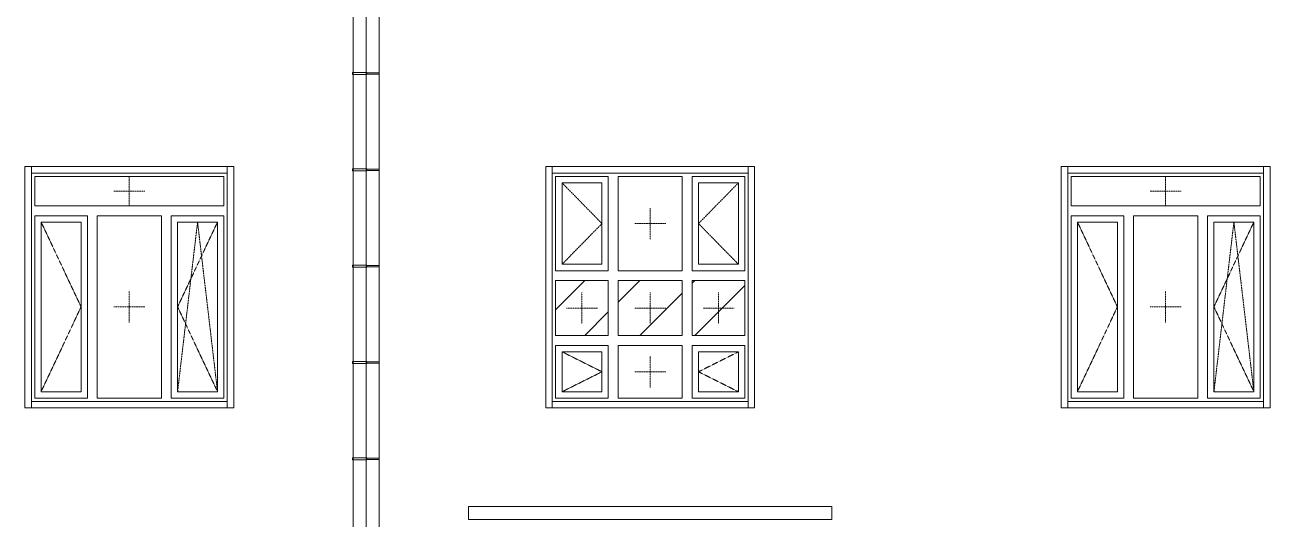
# Model space of a CAD drawing. Header units: millimetres. Extents: x -515342 to 330399, y -224905 to 507333.
# Drawn here: x 305748 to 315347, y 5371 to 9180 of the extents above; entities that cross this region are included whole.
import ezdxf

# ---------------------------------------------------------------- set-up
doc = ezdxf.new("R2010")
doc.units = ezdxf.units.MM
doc.linetypes.add('ASVP_Штриховая_ш2 п1', pattern=[3, 2, -1])
doc.layers.get('0').update_dxf_attribs({"lineweight": 0})
for name, color, linetype, lineweight in [('Витраж', 7, 'Continuous', 0), ('Обобщенные модели', 7, 'Continuous', 0), ('Ограждение', 7, 'Continuous', 0), ('Окна', 7, 'Continuous', 0), ('Окна открывание', 7, 'Continuous', 0), ('Стены внутренние', 7, 'Continuous', 0)]:
    doc.layers.add(name, color=color, linetype=linetype, lineweight=lineweight)
pattern_1 = [(236.31, (995.8, 1244.6), (-1777.9963, -3556.002), [641.067, -5769.603]), (236.31, (1031.34, 1137.9), (-1777.9963, -3556.002), [384.64, -6026.03]), (236.31, (818, 1137.9), (-1777.9963, -3556.002), [384.64, -6026.03])]
pattern_2 = [(45, (-71.02, 0), (-212.132, 212.132), [])]

# ---------------------------------------------------------------- blocks, each defined once
blk = doc.blocks.new('Окно_ПВХ_3Створки_1Фрамуга-верх - АР_Окно_ОП_1820_h_х1570_3ст2фр-в-V22-О_АР_Эскиз_Фасад 1-12 копия 1')
at = {"layer": 'Окна'}
h = blk.add_hatch(dxfattribs=at)
h.set_pattern_fill('FP_1', color=256, style=0, pattern_type=2)
h.set_pattern_definition(pattern_1)
h.paths.add_polyline_path([(91590.2, 4285), (91898.2, 4285), (91898.2, 5593), (91590.2, 5593), (91590.2, 4427.6)])
at = {"layer": 'Окна открывание'}
h = blk.add_hatch(dxfattribs=at)
h.set_pattern_fill('FP_1', color=256, style=0, pattern_type=2)
h.set_pattern_definition(pattern_1)
h.paths.add_polyline_path([(91391.2, 4236), (91465.2, 4236), (91465.2, 5642), (90971.2, 5642), (90971.2, 4236), (91335.3, 4236)])
at = {"layer": 'Окна'}
for p, q in [((91947.2, 5944), (90489.2, 5944)), ((90489.2, 5944), (90489.2, 5718)), ((91947.2, 5718), (91947.2, 5944)), ((91947.2, 5718), (90489.2, 5718)), ((90895.2, 5642), (90489.2, 5642)), ((90489.2, 5642), (90489.2, 4236)), ((90538.2, 5593), (90538.2, 4285)), ((90846.2, 5593), (90538.2, 5593)), ((90846.2, 5593), (90846.2, 4285)), ((90895.2, 4236), (90895.2, 5642)), ((91465.2, 5642), (90971.2, 5642)), ((90971.2, 4236), (90971.2, 5642)), ((91465.2, 4236), (91465.2, 5642)), ((91947.2, 5642), (91541.2, 5642)), ((91541.2, 4236), (91541.2, 5642)), ((91590.2, 5593), (91590.2, 4285)), ((91898.2, 5593), (91590.2, 5593)), ((91898.2, 5593), (91898.2, 4285)), ((91947.2, 4236), (91947.2, 5642)), ((90489.2, 4236), (90895.2, 4236)), ((90538.2, 4285), (90846.2, 4285)), ((90971.2, 4236), (91465.2, 4236)), ((91541.2, 4236), (91947.2, 4236)), ((91590.2, 4285), (91898.2, 4285))]:
    blk.add_line(p, q, dxfattribs=at)
at = {"layer": 'Окна открывание', "linetype": 'ASVP_Штриховая_ш2 п1'}
for p, q in [((91218.2, 5718), (91218.2, 5944)), ((91098.2, 5831), (91338.2, 5831)), ((90538.2, 5593), (90846.2, 4939)), ((91744.2, 5593), (91590.2, 4285)), ((91898.2, 5593), (91590.2, 4939)), ((91898.2, 4285), (91744.2, 5593)), ((91218.2, 4819), (91218.2, 5059)), ((90846.2, 4939), (90538.2, 4285)), ((91338.2, 4939), (91098.2, 4939)), ((91590.2, 4939), (91898.2, 4285))]:
    blk.add_line(p, q, dxfattribs=at)
blk = doc.blocks.new('ОкноРехау_3фр__ - ЛК_1570х1820-V38-О_АР_Эскиз_Фасад 1-12 копия 1')
at = {"layer": 'Окна'}
h = blk.add_hatch(dxfattribs=at)
h.set_pattern_fill('FP_1', color=256, style=0, pattern_type=2)
h.set_pattern_definition(pattern_1)
h.paths.add_polyline_path([(87644.8, 4285), (87925, 4285), (87925, 4593), (87617, 4593), (87617, 4285)])
at = {"layer": 'Окна открывание'}
h = blk.add_hatch(dxfattribs=at)
h.set_pattern_fill('FP_2', color=256, style=0, pattern_type=2)
h.set_pattern_definition(pattern_2)
h.paths.add_polyline_path([(86922, 4718), (86922, 5142), (86516, 5142), (86516.9, 4718), (86750.1, 4718)])
h = blk.add_hatch(dxfattribs=at)
h.set_pattern_fill('FP_2', color=256, style=0, pattern_type=2)
h.set_pattern_definition(pattern_2)
h.paths.add_polyline_path([(86998, 4718), (87492, 4718), (87492, 5142), (86998, 5142), (86998, 4757.5)])
h = blk.add_hatch(dxfattribs=at)
h.set_pattern_fill('FP_2', color=256, style=0, pattern_type=2)
h.set_pattern_definition(pattern_2)
h.paths.add_polyline_path([(87568, 4718), (87974, 4718), (87974, 5142), (87568, 5142), (87568, 4775)])
at = {"layer": 'Окна'}
for p, q in [((86922, 5944), (86516, 5944)), ((86516, 5944), (86516, 5218)), ((86565, 5895), (86565, 5267)), ((86873, 5895), (86565, 5895)), ((86873, 5895), (86873, 5267)), ((86922, 5218), (86922, 5944)), ((87492, 5944), (86998, 5944)), ((86998, 5218), (86998, 5944)), ((87492, 5218), (87492, 5944)), ((87974, 5944), (87568, 5944)), ((87568, 5218), (87568, 5944)), ((87617, 5895), (87617, 5267)), ((87925, 5895), (87617, 5895)), ((87925, 5895), (87925, 5267)), ((87974, 5218), (87974, 5944)), ((86922, 5218), (86516, 5218)), ((86565, 5267), (86873, 5267)), ((87492, 5218), (86998, 5218)), ((87974, 5218), (87568, 5218)), ((87617, 5267), (87925, 5267)), ((86516, 5142), (86516, 4718)), ((86516, 5142), (86922, 5142)), ((86922, 4718), (86922, 5142)), ((86998, 4718), (86998, 5142)), ((86998, 5142), (87492, 5142)), ((87492, 4718), (87492, 5142)), ((87568, 4718), (87568, 5142)), ((87568, 5142), (87974, 5142)), ((87974, 4718), (87974, 5142)), ((86922, 4718), (86516, 4718)), ((87492, 4718), (86998, 4718)), ((87974, 4718), (87568, 4718)), ((86922, 4642), (86516, 4642)), ((86516, 4642), (86516, 4236)), ((86922, 4236), (86922, 4642)), ((87492, 4642), (86998, 4642)), ((86998, 4236), (86998, 4642)), ((87492, 4236), (87492, 4642)), ((87974, 4642), (87568, 4642)), ((87568, 4236), (87568, 4642)), ((87974, 4236), (87974, 4642)), ((86565, 4593), (86565, 4285)), ((86873, 4593), (86565, 4593)), ((86873, 4593), (86873, 4285)), ((87617, 4593), (87617, 4285)), ((87925, 4593), (87617, 4593)), ((87925, 4593), (87925, 4285)), ((86516, 4236), (86922, 4236)), ((86565, 4285), (86873, 4285)), ((86998, 4236), (87492, 4236)), ((87568, 4236), (87974, 4236)), ((87617, 4285), (87925, 4285))]:
    blk.add_line(p, q, dxfattribs=at)
at = {"layer": 'Окна открывание', "linetype": 'ASVP_Штриховая_ш2 п1'}
for p, q in [((86565, 5895), (86873, 5581)), ((87925, 5895), (87617, 5581)), ((87245, 5461), (87245, 5701)), ((86873, 5581), (86565, 5267)), ((87365, 5581), (87125, 5581)), ((87617, 5581), (87925, 5267)), ((86719, 4810), (86719, 5050)), ((87245, 4810), (87245, 5050)), ((87771, 4810), (87771, 5050)), ((86839, 4930), (86599, 4930)), ((87365, 4930), (87125, 4930)), ((87891, 4930), (87651, 4930)), ((86565, 4593), (86873, 4439)), ((87245, 4319), (87245, 4559)), ((87925, 4593), (87617, 4439)), ((86873, 4439), (86565, 4285)), ((87365, 4439), (87125, 4439)), ((87617, 4439), (87925, 4285))]:
    blk.add_line(p, q, dxfattribs=at)
blk = doc.blocks.new('Окно_ПВХ_3Створки_1Фрамуга-верх - АР_Окно_ОП_1820_h_х1570_3ст2фр-в-V42-О_АР_Эскиз_Фасад 1-12 копия 1')
at = {"layer": 'Окна'}
h = blk.add_hatch(dxfattribs=at)
h.set_pattern_fill('FP_1', color=256, style=0, pattern_type=2)
h.set_pattern_definition(pattern_1)
h.paths.add_polyline_path([(82857.6, 4285), (82857.6, 5593), (82549.6, 5593), (82549.6, 4285), (82794.6, 4285)])
for p, q in [((83958.6, 5944), (82500.6, 5944)), ((82500.6, 5944), (82500.6, 5718)), ((83958.6, 5718), (83958.6, 5944)), ((83958.6, 5718), (82500.6, 5718)), ((82906.6, 5642), (82500.6, 5642)), ((82500.6, 5642), (82500.6, 4236)), ((82549.6, 5593), (82549.6, 4285)), ((82857.6, 5593), (82549.6, 5593)), ((82857.6, 5593), (82857.6, 4285)), ((82906.6, 4236), (82906.6, 5642)), ((83476.6, 5642), (82982.6, 5642)), ((82982.6, 4236), (82982.6, 5642)), ((83476.6, 4236), (83476.6, 5642)), ((83958.6, 5642), (83552.6, 5642)), ((83552.6, 4236), (83552.6, 5642)), ((83601.6, 5593), (83601.6, 4285)), ((83909.6, 5593), (83601.6, 5593)), ((83909.6, 5593), (83909.6, 4285)), ((83958.6, 4236), (83958.6, 5642)), ((82500.6, 4236), (82906.6, 4236)), ((82549.6, 4285), (82857.6, 4285)), ((82982.6, 4236), (83476.6, 4236)), ((83552.6, 4236), (83958.6, 4236)), ((83601.6, 4285), (83909.6, 4285))]:
    blk.add_line(p, q, dxfattribs=at)
at = {"layer": 'Окна открывание', "linetype": 'ASVP_Штриховая_ш2 п1'}
for p, q in [((83229.6, 5718), (83229.6, 5944)), ((83109.6, 5831), (83349.6, 5831)), ((82549.6, 5593), (82857.6, 4939)), ((83755.6, 5593), (83601.6, 4285)), ((83909.6, 5593), (83601.6, 4939)), ((83909.6, 4285), (83755.6, 5593)), ((83229.6, 4819), (83229.6, 5059)), ((82857.6, 4939), (82549.6, 4285)), ((83349.6, 4939), (83109.6, 4939)), ((83601.6, 4939), (83909.6, 4285))]:
    blk.add_line(p, q, dxfattribs=at)
blk = doc.blocks.new('Прямоугольный импост - АР_Откос_Металлический_50х330 Белый Правый-9899488-О_АР_Эскиз_Фасад 1-12 копия 1')
at = {"layer": 'Витраж'}
for p, q in [((30162.6, 2570), (30162.6, 2620)), ((31672.6, 2620), (30162.6, 2620)), ((31672.6, 2620), (31672.6, 2570)), ((31672.6, 2570), (30162.6, 2570))]:
    blk.add_line(p, q, dxfattribs=at)
blk = doc.blocks.new('Прямоугольный импост - АР_Откос_Металлический_50х330 Белый Левый-9898756-О_АР_Эскиз_Фасад 1-12 копия 1')
at = {"layer": 'Витраж'}
for p, q in [((30162.6, 760), (30162.6, 810)), ((30162.6, 810), (31672.6, 810)), ((31672.6, 810), (31672.6, 760)), ((30162.6, 760), (31672.6, 760))]:
    blk.add_line(p, q, dxfattribs=at)
blk = doc.blocks.new('Прямоугольный импост - АР_Откос_Металлический_50х330 Белый Правый-9899489-О_АР_Эскиз_Фасад 1-12 копия 1')
at = {"layer": 'Витраж'}
for p, q in [((30112.6, 2620), (30162.6, 2620)), ((30112.6, 2620), (30112.6, 760)), ((30162.6, 2620), (30162.6, 760)), ((30162.6, 760), (30112.6, 760))]:
    blk.add_line(p, q, dxfattribs=at)
blk = doc.blocks.new('Прямоугольный импост - АР_Откос_Металлический_50х330 Белый Левый-9898757-О_АР_Эскиз_Фасад 1-12 копия 1')
at = {"layer": 'Витраж'}
for p, q in [((31672.6, 2620), (31722.6, 2620)), ((31672.6, 760), (31672.6, 2620)), ((31722.6, 760), (31722.6, 2620)), ((31722.6, 760), (31672.6, 760))]:
    blk.add_line(p, q, dxfattribs=at)
blk = doc.blocks.new('Прямоугольный импост - АР_Откос_Металлический_50х330 Коричневый Правый-9899916-О_АР_Эскиз_Фасад 1-12 копия 1')
at = {"layer": 'Витраж'}
for p, q in [((17730.9, 2570), (17730.9, 2620)), ((19240.9, 2620), (17730.9, 2620)), ((19240.9, 2620), (19240.9, 2570)), ((19240.9, 2570), (17730.9, 2570))]:
    blk.add_line(p, q, dxfattribs=at)
blk = doc.blocks.new('Прямоугольный импост - АР_Откос_Металлический_50х330 Коричневый Левый-9899770-О_АР_Эскиз_Фасад 1-12 копия 1')
at = {"layer": 'Витраж'}
for p, q in [((17730.9, 760), (17730.9, 810)), ((17730.9, 810), (19240.9, 810)), ((19240.9, 810), (19240.9, 760)), ((17730.9, 760), (19240.9, 760))]:
    blk.add_line(p, q, dxfattribs=at)
blk = doc.blocks.new('Прямоугольный импост - АР_Откос_Металлический_50х330 Коричневый Правый-9899914-О_АР_Эскиз_Фасад 1-12 копия 1')
at = {"layer": 'Витраж'}
for p, q in [((38540.1, 2620), (38590.1, 2620)), ((38540.1, 2620), (38540.1, 760)), ((38590.1, 2620), (38590.1, 760)), ((38590.1, 760), (38540.1, 760))]:
    blk.add_line(p, q, dxfattribs=at)
blk = doc.blocks.new('Прямоугольный импост - АР_Откос_Металлический_50х330 Коричневый Левый-9899768-О_АР_Эскиз_Фасад 1-12 копия 1')
at = {"layer": 'Витраж'}
for p, q in [((40000.1, 2620), (40050.1, 2620)), ((40000.1, 760), (40000.1, 2620)), ((40050.1, 760), (40050.1, 2620)), ((40050.1, 760), (40000.1, 760))]:
    blk.add_line(p, q, dxfattribs=at)
blk = doc.blocks.new('ASVP_ОМ_Водосточная труба_На стене - Труба 100-V316-О_АР_Эскиз_Фасад 1-12 копия 1')
at = {"layer": 'Обобщенные модели'}
for p, q in [((84955, 12745.7), (84955, -754.3)), ((85055, -754.3), (85055, 12745.7))]:
    blk.add_line(p, q, dxfattribs=at)
blk = doc.blocks.new('Влж_Водосточная труба_Хомут - Хомут-V317-О_АР_Эскиз_Фасад 1-12 копия 1')
at = {"layer": 'Обобщенные модели'}
for p, q in [((84950, 9714.3), (84950, 9699.3)), ((84950, 9714.3), (85005, 9714.3)), ((85005, 9699.3), (84950, 9699.3)), ((85005, 9714.3), (85060, 9714.3)), ((85060, 9699.3), (85005, 9699.3)), ((85060, 9711.8), (85060, 9714.3)), ((85155, 9711.8), (85060, 9711.8)), ((85060, 9699.3), (85060, 9701.8)), ((85060, 9701.8), (85155, 9701.8))]:
    blk.add_line(p, q, dxfattribs=at)
for points, knots in [([(85059.8, 9706.8), (85059.8, 9707.1), (85059.8, 9707.7), (85059.8, 9708.6), (85059.8, 9709.4), (85059.9, 9710.1), (85059.9, 9710.7), (85059.9, 9711.2), (85060, 9711.6), (85060, 9711.8), (85060, 9711.8), (85060, 9711.8)], [0, 0, 0, 0, 0.0555556, 0.1111111, 0.1666667, 0.2222222, 0.2777778, 0.3333333, 0.3888889, 0.4444444, 0.4999565, 0.4999565, 0.4999565, 0.4999565]), ([(85060, 9701.8), (85060, 9701.8), (85060, 9701.8), (85060, 9701.9), (85060, 9702), (85060, 9702.4), (85059.9, 9703), (85059.9, 9703.8), (85059.8, 9705), (85059.8, 9706.1), (85059.8, 9706.8)], [0.5000435, 0.5000435, 0.5000435, 0.5000435, 0.5138889, 0.5486111, 0.5833333, 0.6527778, 0.7222222, 0.7916667, 0.8611111, 1, 1, 1, 1]), ([(85060, 9711.8), (85060, 9711.8), (85060, 9711.8), (85060, 9711.8), (85060, 9711.8)], [0.49995738, 0.49995738, 0.49995738, 0.49995738, 0.51388889, 0.54861111, 0.54861111, 0.54861111, 0.54861111])]:
    blk.add_open_spline(points, degree=3, knots=knots, dxfattribs=at)
blk.add_open_spline([(85060, 9701.9), (85060, 9701.9), (85060, 9701.8), (85060, 9701.8)], degree=3, dxfattribs=at)
blk = doc.blocks.new('Влж_Водосточная труба_Хомут - Хомут-V318-О_АР_Эскиз_Фасад 1-12 копия 1')
at = {"layer": 'Обобщенные модели'}
for p, q in [((84950, 10456.6), (84950, 10441.6)), ((84950, 10456.6), (85005, 10456.6)), ((85005, 10441.6), (84950, 10441.6)), ((85005, 10456.6), (85060, 10456.6)), ((85060, 10441.6), (85005, 10441.6)), ((85060, 10454.1), (85060, 10456.6)), ((85155, 10454.1), (85060, 10454.1)), ((85060, 10441.6), (85060, 10444.1)), ((85060, 10444.1), (85155, 10444.1))]:
    blk.add_line(p, q, dxfattribs=at)
for points, knots in [([(85059.8, 10449.1), (85059.8, 10449.4), (85059.8, 10450), (85059.8, 10450.8), (85059.8, 10451.6), (85059.9, 10452.3), (85059.9, 10452.9), (85059.9, 10453.4), (85060, 10453.8), (85060, 10454), (85060, 10454.1), (85060, 10454.1)], [0, 0, 0, 0, 0.0555556, 0.1111111, 0.1666667, 0.2222222, 0.2777778, 0.3333333, 0.3888889, 0.4444444, 0.4999565, 0.4999565, 0.4999565, 0.4999565]), ([(85060, 10444.1), (85060, 10444.1), (85060, 10444.1), (85060, 10444.1), (85060, 10444.3), (85060, 10444.6), (85059.9, 10445.2), (85059.9, 10446), (85059.8, 10447.3), (85059.8, 10448.3), (85059.8, 10449.1)], [0.5000435, 0.5000435, 0.5000435, 0.5000435, 0.5138889, 0.5486111, 0.5833333, 0.6527778, 0.7222222, 0.7916667, 0.8611111, 1, 1, 1, 1]), ([(85060, 10454.1), (85060, 10454.1), (85060, 10454.1), (85060, 10454), (85060, 10454)], [0.49995738, 0.49995738, 0.49995738, 0.49995738, 0.51388889, 0.54861111, 0.54861111, 0.54861111, 0.54861111])]:
    blk.add_open_spline(points, degree=3, knots=knots, dxfattribs=at)
blk.add_open_spline([(85060, 10444.1), (85060, 10444.1), (85060, 10444.1), (85060, 10444.1)], degree=3, dxfattribs=at)
blk = doc.blocks.new('СД_Люблино_Фасады_rvt-1-О_АР_Эскиз_Фасад 1-12 копия 1')
at = {"layer": 'Стены внутренние'}
blk.add_line((85155, 200), (85155, 13287.5), dxfattribs=at)
at = {"layer": 'Витраж', "lineweight": 9}
for name, p in [('Прямоугольный импост - АР_Откос_Металлический_50х330 Белый Правый-9899489-О_АР_Эскиз_Фасад 1-12 копия 1', (52312, 3400)), ('Прямоугольный импост - АР_Откос_Металлический_50х330 Белый Правый-9899488-О_АР_Эскиз_Фасад 1-12 копия 1', (52312, 3400)), ('Прямоугольный импост - АР_Откос_Металлический_50х330 Белый Левый-9898757-О_АР_Эскиз_Фасад 1-12 копия 1', (52312, 3400)), ('Прямоугольный импост - АР_Откос_Металлический_50х330 Коричневый Правый-9899914-О_АР_Эскиз_Фасад 1-12 копия 1', (47899.9, 3400)), ('Прямоугольный импост - АР_Откос_Металлический_50х330 Коричневый Правый-9899916-О_АР_Эскиз_Фасад 1-12 копия 1', (68759.1, 3400)), ('Прямоугольный импост - АР_Откос_Металлический_50х330 Коричневый Левый-9899768-О_АР_Эскиз_Фасад 1-12 копия 1', (47999.9, 3400)), ('Прямоугольный импост - АР_Откос_Металлический_50х330 Белый Правый-9899489-О_АР_Эскиз_Фасад 1-12 копия 1', (60300.6, 3400)), ('Прямоугольный импост - АР_Откос_Металлический_50х330 Белый Правый-9899488-О_АР_Эскиз_Фасад 1-12 копия 1', (60300.6, 3400)), ('Прямоугольный импост - АР_Откос_Металлический_50х330 Белый Левый-9898757-О_АР_Эскиз_Фасад 1-12 копия 1', (60300.6, 3400)), ('Прямоугольный импост - АР_Откос_Металлический_50х330 Белый Левый-9898756-О_АР_Эскиз_Фасад 1-12 копия 1', (52312, 3400)), ('Прямоугольный импост - АР_Откос_Металлический_50х330 Коричневый Левый-9899770-О_АР_Эскиз_Фасад 1-12 копия 1', (68759.1, 3400)), ('Прямоугольный импост - АР_Откос_Металлический_50х330 Белый Левый-9898756-О_АР_Эскиз_Фасад 1-12 копия 1', (60300.6, 3400))]:
    blk.add_blockref(name, p, dxfattribs=at)
at = {"layer": 'Обобщенные модели', "lineweight": 9}
for name, p in [('ASVP_ОМ_Водосточная труба_На стене - Труба 100-V316-О_АР_Эскиз_Фасад 1-12 копия 1', (0, 0)), ('Влж_Водосточная труба_Хомут - Хомут-V318-О_АР_Эскиз_Фасад 1-12 копия 1', (0, -3711.1)), ('Влж_Водосточная труба_Хомут - Хомут-V317-О_АР_Эскиз_Фасад 1-12 копия 1', (0, -3711.1)), ('Влж_Водосточная труба_Хомут - Хомут-V317-О_АР_Эскиз_Фасад 1-12 копия 1', (0, -4453.3)), ('Влж_Водосточная труба_Хомут - Хомут-V317-О_АР_Эскиз_Фасад 1-12 копия 1', (0, -5195.6)), ('Влж_Водосточная труба_Хомут - Хомут-V317-О_АР_Эскиз_Фасад 1-12 копия 1', (0, -5937.8))]:
    blk.add_blockref(name, p, dxfattribs=at)
at = {"layer": 'Окна', "lineweight": 9}
for name in ['Окно_ПВХ_3Створки_1Фрамуга-верх - АР_Окно_ОП_1820_h_х1570_3ст2фр-в-V42-О_АР_Эскиз_Фасад 1-12 копия 1', 'ОкноРехау_3фр__ - ЛК_1570х1820-V38-О_АР_Эскиз_Фасад 1-12 копия 1', 'Окно_ПВХ_3Створки_1Фрамуга-верх - АР_Окно_ОП_1820_h_х1570_3ст2фр-в-V22-О_АР_Эскиз_Фасад 1-12 копия 1']:
    blk.add_blockref(name, (0, 0), dxfattribs=at)
blk = doc.blocks.new('Ограждение - Ограждение-10610206-О_АР_Эскиз_Фасад 1-12 копия 1')
at = {"layer": 'Ограждение'}
for p, q in [((88645, 3400), (85845, 3400)), ((85845, 3400), (85845, 3300)), ((88645, 3400), (88645, 3300)), ((85845, 3300), (88645, 3300))]:
    blk.add_line(p, q, dxfattribs=at)

msp = doc.modelspace()

# ---------------------------------------------------------------- block references
msp.add_blockref('СД_Люблино_Фасады_rvt-1-О_АР_Эскиз_Фасад 1-12 копия 1', (223323.3997, 2067.7355))
at = {"layer": 'Ограждение'}
msp.add_blockref('Ограждение - Ограждение-10610206-О_АР_Эскиз_Фасад 1-12 копия 1', (223323.3997, 2067.7355), dxfattribs=at)

doc.saveas('drawing.dxf')
